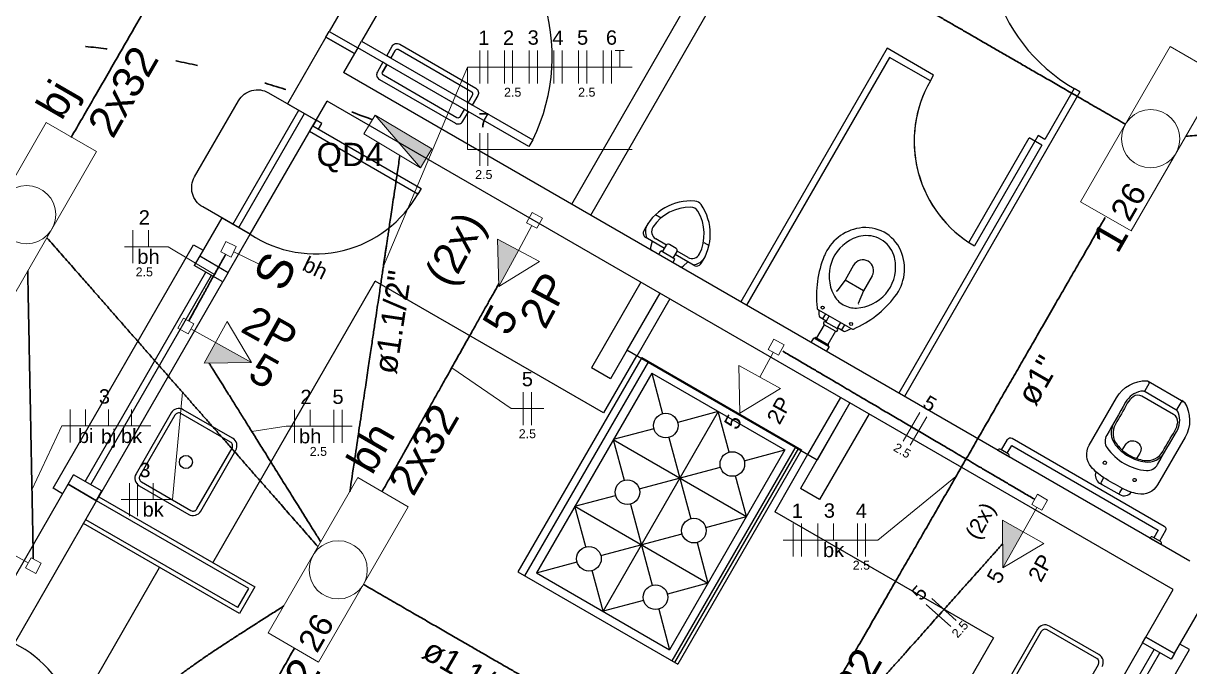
# Model space of a CAD drawing. Extents: x 210 to 779, y 61 to 241.
# Drawn here: x 381.5 to 386.81, y 190.35 to 193.28 of the extents above; entities that cross this region are included whole.
import ezdxf

# ---------------------------------------------------------------- set-up
doc = ezdxf.new("R2010")
doc.units = 0
doc.header["$LTSCALE"] = 2
doc.set_wipeout_variables(frame=1)
for name, pattern in [('CONTINU', [0]), ('DOT2', [3.175, 0, -3.175]), ('HIDDEN', [9.525, 6.35, -3.175])]:
    doc.linetypes.add(name, pattern=pattern)
doc.layers.get('0').update_dxf_attribs({"linetype": 'CONTINUOUS'})
for name, color, linetype in [('A-PAREDE', 5, 'CONTINUOUS'), ('A-WC', 1, 'CONTINUOUS'), ('ARQ-ALV-CORTE', 5, 'CONTINUOUS'), ('ARQ-ALV-ENCOBERTA', 8, 'CONTINUOUS'), ('ARQ-ALV-VISTA2', 2, 'CONTINUOUS'), ('ARQ-BNC-VISTA', 1, 'CONTINUOUS'), ('ARQ-ESQ-CORTE', 3, 'CONTINUOUS'), ('ARQ-ESQ-VISTA1', 2, 'CONTINUOUS'), ('ARQ-MOB-VISTA', 1, 'CONTINU'), ('PAG', 1, 'CONTINUOUS')]:
    doc.layers.add(name, color=color, linetype=linetype)
for name, color, linetype, lineweight in [('EL-Condutos', 4, 'CONTINUOUS', 30), ('EL-Fios', 9, 'CONTINUOUS', 20), ('EL-Textos condutos', 7, 'CONTINUOUS', 20), ('EL-Textos fios', 7, 'CONTINUOUS', 20), ('EL-Textos pontos', 5, 'CONTINUOUS', 20), ('P-SIMBOL', 5, 'CONTINUOUS', 20)]:
    doc.layers.add(name, color=color, linetype=linetype, lineweight=lineweight)
doc.styles.add('Arial', font='arial.ttf')

msp = doc.modelspace()

# ---------------------------------------------------------------- hatches: boundary and pattern name
at = {"layer": 'P-SIMBOL', "linetype": 'Continuous'}
for points in [[(383.3058, 192.6255), (383.3569, 192.7113), (383.0985, 192.8654)], [(383.7518, 192.2499), (383.6632, 192.0847), (383.6564, 192.3011)], [(382.3722, 191.8308), (382.5361, 191.7397), (382.3197, 191.7362)], [(386.0503, 190.9685), (385.9585, 190.8051), (385.9559, 191.0216)]]:
    msp.add_hatch(color=256, dxfattribs=at).paths.add_polyline_path(points)

# ---------------------------------------------------------------- linework, layer by layer
at = {"color": 8}
msp.add_line((381.8296, 191.1125), (381.8546, 191.1565), dxfattribs=at)
at = {"layer": 'A-PAREDE', "color": 251}
for p, q in [((386.8095, 190.8356), (382.9548, 193.0591)), ((386.7346, 190.7057), (382.8799, 192.9291)), ((386.7398, 190.4145), (387.8139, 192.2765))]:
    msp.add_line(p, q, dxfattribs=at)
at = {"layer": 'A-WC', "color": 251}
for p, q in [((385.4312, 193.1694), (384.7652, 192.0148)), ((385.643, 193.0472), (385.4312, 193.1694)), ((385.4422, 193.1284), (384.7912, 191.9998)), ((385.4422, 193.1284), (384.7912, 191.9998)), ((385.628, 193.0213), (385.4422, 193.1284)), ((385.628, 193.0213), (385.643, 193.0472)), ((386.3096, 192.971), (385.5102, 191.5851)), ((386.2837, 192.986), (386.1502, 192.7547)), ((386.3096, 192.971), (386.2837, 192.986)), ((385.8036, 192.285), (386.0785, 192.7614)), ((386.1194, 192.7724), (385.8296, 192.27)), ((386.1352, 192.7287), (386.0785, 192.7614)), ((386.1352, 192.7287), (386.0785, 192.7614)), ((386.1352, 192.7287), (386.1044, 192.7464)), ((386.1502, 192.7547), (386.1194, 192.7724)), ((386.1352, 192.7287), (385.4842, 191.6001))]:
    msp.add_line(p, q, dxfattribs=at)
msp.add_arc((386.1044, 192.7464), 0.55, 150.0228, 240.0228, dxfattribs=at)
at = {"layer": 'ARQ-ALV-CORTE', "color": 251}
for p, q in [((383.3096, 193.9743), (382.8899, 193.2466)), ((383.4395, 193.8993), (383.0373, 193.202)), ((382.8749, 193.2206), (382.7, 192.9175)), ((383.0048, 193.1457), (382.8749, 193.2206)), ((382.8749, 193.2206), (383.0048, 193.1457)), ((383.0048, 193.1457), (382.9548, 193.0591)), ((383.0048, 193.1457), (382.9548, 193.0591)), ((382.7, 192.9175), (382.8299, 192.8425)), ((382.8299, 192.8425), (382.8799, 192.9291)), ((382.4515, 192.3681), (382.7513, 192.8879)), ((382.4775, 192.3532), (382.7773, 192.8729)), ((382.5301, 192.3228), (382.8299, 192.8425)), ((382.4002, 192.3977), (382.3003, 192.2245)), ((382.4002, 192.3977), (382.5301, 192.3228)), ((382.4302, 192.1495), (382.5301, 192.3228)), ((382.3003, 192.2245), (382.2753, 192.1812)), ((382.3003, 192.2245), (382.4302, 192.1495)), ((382.4052, 192.1062), (382.2753, 192.1812)), ((382.4302, 192.1495), (382.4052, 192.1062)), ((385.1121, 191.2952), (384.2459, 191.7949)), ((384.3132, 191.7622), (383.7497, 190.7862)), ((384.3435, 191.7447), (383.78, 190.7687)), ((384.2892, 191.7699), (384.1393, 191.51)), ((384.3132, 191.7622), (385.0407, 191.3422)), ((384.3589, 191.6913), (383.8339, 190.782)), ((384.1709, 191.6649), (384.0843, 191.7149)), ((384.3589, 191.6913), (384.4085, 191.5064)), ((384.3589, 191.6913), (384.9652, 191.3413)), ((385.2187, 191.5801), (385.0688, 191.3202)), ((385.262, 191.5551), (385.0372, 191.1653)), ((385.262, 191.5551), (385.1121, 191.2952)), ((384.662, 191.5163), (384.137, 190.607)), ((384.662, 191.5163), (384.4771, 191.4668)), ((384.7116, 191.3314), (384.662, 191.5163)), ((385.3486, 191.5051), (385.1238, 191.1153)), ((384.3689, 191.4378), (384.1839, 191.3882)), ((384.1839, 191.3882), (384.2335, 191.2033)), ((384.1839, 191.3882), (384.7902, 191.0382)), ((384.4375, 191.3982), (384.5366, 191.0283)), ((384.9652, 191.3413), (384.4402, 190.432)), ((385.0147, 191.3572), (384.4512, 190.3812)), ((385.0268, 191.3502), (384.4633, 190.3742)), ((385.0407, 191.3422), (384.4772, 190.3662)), ((384.7802, 191.2918), (384.9652, 191.3413)), ((385.0688, 191.3202), (384.9189, 191.0603)), ((384.3021, 191.1637), (384.672, 191.2628)), ((381.7007, 191.185), (381.7257, 191.2283)), ((381.8556, 191.1534), (381.7257, 191.2283)), ((384.7902, 191.0382), (384.7406, 191.2232)), ((381.3259, 190.5353), (381.7007, 191.185)), ((381.7007, 191.185), (381.8306, 191.1101)), ((381.8306, 191.1101), (381.7007, 191.185)), ((385.1238, 191.1153), (385.0372, 191.1653)), ((381.4559, 190.4605), (381.8306, 191.1101)), ((384.0089, 191.0851), (384.1939, 191.1347)), ((384.2625, 191.0951), (384.3616, 190.7252)), ((384.0585, 190.9002), (384.0089, 191.0851)), ((384.0089, 191.0851), (384.6152, 190.7351)), ((385.9151, 190.4857), (384.9189, 191.0603)), ((384.6052, 190.9887), (384.7902, 191.0382)), ((384.1271, 190.8606), (384.497, 190.9597)), ((384.5656, 190.9201), (384.6152, 190.7351)), ((383.8339, 190.782), (384.0189, 190.8316)), ((383.7497, 190.7862), (384.4772, 190.3662)), ((383.8339, 190.782), (384.4402, 190.432)), ((384.137, 190.607), (384.0875, 190.792)), ((384.6152, 190.7351), (384.4302, 190.6856)), ((386.6098, 190.4894), (386.7346, 190.7057)), ((384.322, 190.6566), (384.137, 190.607)), ((384.3906, 190.617), (384.4402, 190.432))]:
    msp.add_line(p, q, dxfattribs=at)
for points in [[(383.0198, 193.1717), (383.0048, 193.1457), (382.8749, 193.2206), (382.8899, 193.2466)], [(383.8169, 192.7523), (383.7994, 192.722), (383.0198, 193.1717), (383.0373, 193.202)]]:
    msp.add_lwpolyline(points, close=True, dxfattribs=at)
for points in [[(383.1704, 193.1252), (383.1903, 193.1599), (383.1704, 193.1252), (383.1517, 193.136), (383.1766, 193.1793, -0.414214), (383.2108, 193.1885), (383.5573, 192.9886, -0.414214), (383.5664, 192.9545), (383.5415, 192.9112), (383.5228, 192.922), (383.5428, 192.9566, 0.414214), (383.5391, 192.9703), (383.204, 193.1635, 0.414214), (383.1903, 193.1599)], [(383.1529, 193.0949), (383.1329, 193.0603), (383.1529, 193.0949), (383.1342, 193.1057), (383.1092, 193.0624, 0.414214), (383.1184, 193.0282), (383.4648, 192.8284, 0.414214), (383.499, 192.8375), (383.524, 192.8809), (383.5053, 192.8916), (383.4853, 192.857, -0.414214), (383.4716, 192.8533), (383.1365, 193.0466, -0.414214), (383.1329, 193.0603)], [(382.5301, 192.3228), (382.3136, 192.4477, -0.414214), (382.2769, 192.5843), (382.4768, 192.9308, -0.414214), (382.6134, 192.9674), (382.8299, 192.8425)], [(385.9866, 191.3103, 0.414214), (385.983, 191.3239), (385.9483, 191.3439, 0.414214), (385.9346, 191.3403), (385.9866, 191.3103)], [(386.6796, 190.9106, 0.414214), (386.6759, 190.9242), (386.6413, 190.9442, 0.414214), (386.6276, 190.9405), (386.6796, 190.9106)]]:
    msp.add_lwpolyline(points, format="xyb", dxfattribs=at)
msp.add_lwpolyline([(382.8149, 192.8165), (382.8409, 192.8015), (382.8559, 192.8275), (382.8299, 192.8425), (382.8149, 192.8165)], dxfattribs=at)
for centre in [(384.423, 191.4523), (384.7261, 191.2773), (384.248, 191.1492), (384.5511, 190.9742), (384.073, 190.8461), (384.3761, 190.6711)]:
    msp.add_circle(centre, 0.056, dxfattribs=at)
for centre, radius, start, end in [((383.0415, 193.1328), 0.8637, 333.8638, 62.5601), ((381.2147, 189.979), 0.5384, 329.2247, 63.3907)]:
    msp.add_arc(centre, radius, start, end, dxfattribs=at)
at = {"layer": 'ARQ-ALV-ENCOBERTA', "color": 251, "linetype": 'HIDDEN'}
for p, q in [((384.3092, 192.1047), (384.0843, 191.7149)), ((384.3958, 192.0547), (384.1709, 191.6649)), ((384.4413, 192.0285), (384.2914, 191.7686))]:
    msp.add_line(p, q, dxfattribs=at)
at = {"layer": 'ARQ-ALV-VISTA2', "color": 251, "ltscale": 0.1}
for p, q in [((383.9943, 192.4595), (384.6603, 193.6141)), ((384.0809, 192.4095), (384.7469, 193.5641)), ((384.3762, 192.4123), (384.4019, 192.3976)), ((384.2714, 192.3), (384.2712, 192.2997)), ((384.4175, 192.2587), (384.3314, 192.3083)), ((384.3606, 192.2915), (384.3539, 192.2629)), ((384.4262, 192.2739), (384.377, 192.3023)), ((384.4081, 192.2424), (384.4256, 192.2728)), ((384.4706, 192.2583), (384.4392, 192.2764)), ((384.5955, 192.2859), (384.6198, 192.2718)), ((384.3906, 192.2309), (384.4, 192.2471)), ((384.4649, 192.2097), (384.4, 192.2471)), ((384.4568, 192.2143), (384.4743, 192.2447)), ((384.5523, 192.1809), (384.4662, 192.2306)), ((384.5242, 192.2174), (384.475, 192.2458)), ((384.4556, 192.1934), (384.4649, 192.2097)), ((384.523, 192.1978), (384.5017, 192.1776)), ((385.2787, 192.1821), (385.2395, 192.114)), ((385.2395, 192.114), (385.202, 192.0642)), ((385.3237, 192.0654), (385.2395, 192.114)), ((385.363, 192.1335), (385.3237, 192.0654)), ((385.202, 192.0642), (385.1991, 192.0639)), ((385.3237, 192.0654), (385.2994, 192.008)), ((385.2994, 192.008), (385.3005, 192.0054)), ((385.119, 191.9793), (385.1164, 191.9808)), ((385.119, 191.9793), (385.2674, 191.8937)), ((385.1538, 191.9281), (385.1257, 191.9444)), ((385.1501, 191.9613), (385.1367, 191.938)), ((385.1672, 191.9515), (385.1538, 191.9281)), ((385.1443, 191.9116), (385.1093, 191.851)), ((385.1961, 191.8817), (385.1444, 191.9115)), ((385.1538, 191.9281), (385.1512, 191.9237)), ((385.203, 191.8938), (385.1513, 191.9236)), ((385.2057, 191.8982), (385.2031, 191.8937)), ((385.2192, 191.9215), (385.2057, 191.8982)), ((385.2057, 191.8982), (385.2338, 191.882)), ((385.2363, 191.9116), (385.2228, 191.8883)), ((385.2674, 191.8937), (385.27, 191.8922)), ((385.0856, 191.83), (385.0971, 191.8499)), ((385.0998, 191.8507), (385.1024, 191.8492)), ((385.1024, 191.8492), (385.1039, 191.8518)), ((385.1024, 191.8492), (385.1631, 191.8142)), ((385.1067, 191.8525), (385.1638, 191.8195)), ((385.1962, 191.8817), (385.1612, 191.821)), ((385.1549, 191.79), (385.1664, 191.8099)), ((385.1631, 191.8142), (385.1646, 191.8168)), ((385.1631, 191.8142), (385.1657, 191.8127))]:
    msp.add_line(p, q, dxfattribs=at)
for centre in [(385.1373, 191.9897), (385.2672, 191.9147)]:
    msp.add_circle(centre, 0.00682, dxfattribs=at)
for centre, radius, start, end in [((384.5356, 192.241), 0.234, 85.0251, 155.2229), ((384.5356, 192.241), 0.2059, 89.5768, 146.1536), ((384.5369, 192.4094), 0.0375, 30.4688, 89.5768), ((384.5527, 192.4368), 0.0375, 35.0205, 85.0251), ((384.3917, 192.324), 0.2059, 333.892, 30.4688), ((384.3917, 192.324), 0.234, 324.8227, 35.0205), ((384.3957, 192.3348), 0.0656, 146.1536, 207.0816), ((384.3426, 192.3278), 0.0225, 150.0228, 240.0228), ((384.3957, 192.3348), 0.0375, 146.1536, 240.0228), ((385.3377, 192.1459), 0.2081, 99.1249, 157.7033), ((385.3335, 192.1797), 0.174, 23.1347, 99.5461), ((385.3367, 192.1853), 0.1317, 60.0228, 101.3527), ((384.3666, 192.2599), 0.0131, 166.722, 240.0228), ((384.4342, 192.2678), 0.01, 60.0228, 150.0228), ((385.3534, 192.1333), 0.1866, 114.2742, 207.3429), ((385.3422, 192.1583), 0.1592, 101.3527, 114.2742), ((385.3367, 192.1853), 0.1317, 18.6929, 60.0228), ((384.4656, 192.2497), 0.01, 330.0228, 60.0228), ((384.5429, 192.2499), 0.0375, 240.0228, 333.892), ((384.5429, 192.2499), 0.0656, 272.964, 333.892), ((385.5926, 192.0413), 0.4837, 157.7033, 186.2651), ((385.3107, 192.1765), 0.1592, 5.7713, 18.6929), ((385.3022, 192.1663), 0.2081, 322.3423, 23.1347), ((384.4926, 192.1872), 0.0131, 240.0228, 313.3236), ((384.5635, 192.2004), 0.0225, 240.0228, 330.0228), ((385.3208, 192.1578), 0.0486, 330.0228, 150.0228), ((385.2834, 192.1737), 0.1866, 272.7027, 5.7713), ((385.2869, 192.0989), 0.1117, 207.3429, 240.0228), ((385.2869, 192.0989), 0.1117, 240.0228, 272.7027), ((385.084, 192.3347), 0.4837, 293.6774, 322.3423), ((385.1209, 191.9887), 0.00909, 181.0403, 240.0228), ((385.5956, 192.0026), 0.4771, 182.8046, 186.1832), ((385.1302, 191.9522), 0.00909, 186.1832, 240.0228), ((385.1479, 191.9176), 0.00697, 60.0228, 240.0228), ((385.1995, 191.8878), 0.00697, 240.0228, 60.0228), ((385.049, 192.3179), 0.4771, 293.8624, 297.241), ((385.2746, 191.9), 0.00909, 240.0228, 293.687), ((385.0988, 191.8489), 0.002, 60.0228, 150.0228), ((385.1057, 191.8508), 0.002, 60.0228, 150.0228), ((385.2384, 191.8899), 0.00909, 240.0228, 293.8624), ((385.1628, 191.8178), 0.002, 330.0228, 60.0228), ((385.1647, 191.8109), 0.002, 330.0228, 60.0228)]:
    msp.add_arc(centre, radius, start, end, dxfattribs=at)
at = {"layer": 'ARQ-BNC-VISTA', "color": 251}
for p, q in [((382.3603, 190.8276), (383.0998, 192.1096)), ((384.1393, 191.51), (383.0998, 192.1096)), ((384.3958, 192.0547), (384.2459, 191.7949)), ((381.4026, 189.5676), (382.1171, 190.8063))]:
    msp.add_line(p, q, dxfattribs=at)
at = {"layer": 'ARQ-ESQ-CORTE', "color": 251}
for points in [[(383.1704, 193.1252), (383.1903, 193.1599), (383.1704, 193.1252), (383.1517, 193.136), (383.1766, 193.1793, -0.414214), (383.2108, 193.1885), (383.5573, 192.9886, -0.414214), (383.5664, 192.9545), (383.5415, 192.9112), (383.5228, 192.922), (383.5428, 192.9566, 0.414214), (383.5391, 192.9703), (383.204, 193.1635, 0.414214), (383.1903, 193.1599)], [(383.1529, 193.0949), (383.1329, 193.0603), (383.1529, 193.0949), (383.1342, 193.1057), (383.1092, 193.0624, 0.414214), (383.1184, 193.0282), (383.4648, 192.8284, 0.414214), (383.499, 192.8375), (383.524, 192.8809), (383.5053, 192.8916), (383.4853, 192.857, -0.414214), (383.4716, 192.8533), (383.1365, 193.0466, -0.414214), (383.1329, 193.0603)]]:
    msp.add_lwpolyline(points, format="xyb", dxfattribs=at)
at = {"layer": 'ARQ-ESQ-VISTA1', "color": 251}
for p, q in [((381.7776, 191.1983), (382.3273, 192.1512)), ((381.8036, 191.1834), (382.3532, 192.1362)), ((381.8556, 191.1534), (382.4052, 192.1062)), ((381.8306, 191.1101), (381.8556, 191.1534)), ((382.5236, 190.7103), (381.8306, 191.1101)), ((382.4736, 190.6237), (381.7806, 191.0234)), ((382.4736, 190.6237), (382.5236, 190.7103)), ((386.1161, 190.525), (385.9561, 190.2478)), ((386.1335, 190.515), (385.9735, 190.2378)), ((386.3859, 190.3923), (386.1608, 190.5223)), ((386.3959, 190.4096), (386.1708, 190.5396)), ((385.9151, 190.4857), (385.4654, 189.7061)), ((386.5948, 190.4634), (386.0251, 189.4756)), ((386.7398, 190.4145), (386.6098, 190.4894)), ((386.077, 189.4457), (386.6468, 190.4334)), ((386.103, 189.4307), (386.6728, 190.4184)), ((386.2333, 190.0878), (386.3933, 190.365))]:
    msp.add_line(p, q, dxfattribs=at)
for points in [[(382.8149, 192.8165), (383.3087, 192.5317), (383.2937, 192.5057), (382.7999, 192.7905), (382.8149, 192.8165)], [(381.6757, 191.1417), (381.6324, 191.1667), (382.2719, 192.2755), (382.3152, 192.2505)], [(381.8306, 191.1101), (381.8406, 191.1274), (382.5509, 190.7177), (382.481, 190.5964), (381.7706, 191.0061)], [(386.115, 189.3314), (386.1583, 189.3064), (386.8081, 190.4328), (386.7648, 190.4578)]]:
    msp.add_lwpolyline(points, dxfattribs=at)
for points in [[(382.0246, 191.1783), (382.2498, 191.0483, 0.414214), (382.3044, 191.0629), (382.4644, 191.34, 0.414214), (382.4498, 191.3947), (382.2246, 191.5247, 0.414214), (382.17, 191.51), (382.01, 191.2329, 0.414214)], [(382.0346, 191.1956), (382.2598, 191.0656, 0.414214), (382.2871, 191.0729), (382.4471, 191.35, 0.414214), (382.4398, 191.3773), (382.2146, 191.5073, 0.414214), (382.1873, 191.5), (382.0273, 191.2229, 0.414214)]]:
    msp.add_lwpolyline(points, format="xyb", close=True, dxfattribs=at)
msp.add_lwpolyline([(386.7398, 190.4145), (386.7248, 190.3885), (386.5948, 190.4634), (386.6098, 190.4894)], close=True, dxfattribs=at)
msp.add_circle((382.2372, 191.2865), 0.03, dxfattribs=at)
for centre, radius, start, end in [((386.1508, 190.505), 0.04, 60, 150), ((386.1508, 190.505), 0.02, 60, 150), ((386.3759, 190.375), 0.04, 330, 60), ((386.3759, 190.375), 0.02, 330, 60)]:
    msp.add_arc(centre, radius, start, end, dxfattribs=at)
at = {"layer": 'ARQ-MOB-VISTA', "color": 251}
msp.add_arc((382.8261, 192.7726), 0.5384, 236.6549, 330.8209, dxfattribs=at)
at = {"layer": 'EL-Condutos', "linetype": 'Continuous'}
for points in [[(381.7146, 192.764), (381.8164, 192.9403), (381.9124, 193.1066), (382.003, 193.2635), (382.0887, 193.412), (382.1699, 193.5525), (382.2469, 193.6859), (382.3202, 193.8129), (382.3903, 193.9342), (382.4574, 194.0505), (382.5221, 194.1625), (382.5847, 194.2709), (382.6456, 194.3765), (382.7053, 194.4799), (382.7642, 194.5819), (382.8227, 194.6832), (382.8812, 194.7845), (382.9401, 194.8865), (382.9998, 194.9899), (383.0608, 195.0955), (383.1234, 195.2039), (383.188, 195.3159), (383.2552, 195.4322), (383.3252, 195.5535), (383.3985, 195.6805), (383.4755, 195.8139), (383.5567, 195.9545), (383.6424, 196.1029), (383.733, 196.2599), (383.829, 196.4262), (383.9308, 196.6024)], [(386.5173, 192.8236), (386.4383, 192.8693), (386.3639, 192.9122), (386.2938, 192.9527), (386.2276, 192.9909), (386.1652, 193.0269), (386.106, 193.0611), (386.0498, 193.0935), (385.9963, 193.1244), (385.945, 193.154), (385.8958, 193.1824), (385.8482, 193.2099), (385.802, 193.2366), (385.7567, 193.2627), (385.7121, 193.2885), (385.6678, 193.3141), (385.6235, 193.3396), (385.5789, 193.3654), (385.5337, 193.3915), (385.4874, 193.4182), (385.4398, 193.4457), (385.3906, 193.4741), (385.3394, 193.5037), (385.2858, 193.5346), (385.2297, 193.567), (385.1705, 193.6012), (385.108, 193.6373), (385.0419, 193.6754), (384.9718, 193.7159), (384.8974, 193.7589), (384.8184, 193.8045)], [(386.7919, 192.7691), (386.8694, 192.7755), (386.9436, 192.7823), (387.0148, 192.7896), (387.0832, 192.7975), (387.149, 192.806), (387.2124, 192.8152), (387.2735, 192.8252), (387.3327, 192.8359), (387.39, 192.8474), (387.4457, 192.8599), (387.4999, 192.8733), (387.5529, 192.8877), (387.6049, 192.9031), (387.6561, 192.9197), (387.7066, 192.9374), (387.7567, 192.9564), (387.8065, 192.9766), (387.8563, 192.9982), (387.9063, 193.0212), (387.9566, 193.0456), (388.0074, 193.0715), (388.059, 193.099), (388.1116, 193.128), (388.1652, 193.1588), (388.2203, 193.1912), (388.2768, 193.2255), (388.3351, 193.2615), (388.3954, 193.2995), (388.4577, 193.3394), (388.5224, 193.3813)], [(382.9837, 191.1504), (383.0043, 191.2887), (383.0229, 191.4136), (383.0396, 191.5258), (383.0546, 191.6261), (383.0679, 191.7154), (383.0796, 191.7945), (383.09, 191.8641), (383.0991, 191.925), (383.107, 191.978), (383.1138, 192.0239), (383.1197, 192.0636), (383.1248, 192.0978), (383.1292, 192.1273), (383.133, 192.1529), (383.1364, 192.1754), (383.1394, 192.1955), (383.1422, 192.2142), (383.1448, 192.2321), (383.1475, 192.2502), (383.1503, 192.269), (383.1534, 192.2896), (383.1568, 192.3126), (383.1607, 192.3389), (383.1652, 192.3692), (383.1705, 192.4044), (383.1766, 192.4452), (383.1836, 192.4925), (383.1917, 192.547), (383.201, 192.6095), (383.2117, 192.6809)], [(382.8382, 190.9013), (382.781, 190.9664), (382.7272, 191.0277), (382.6765, 191.0855), (382.6285, 191.1401), (382.5832, 191.1918), (382.5403, 191.2407), (382.4995, 191.2872), (382.4606, 191.3315), (382.4233, 191.374), (382.3875, 191.4148), (382.3528, 191.4543), (382.3191, 191.4927), (382.2861, 191.5303), (382.2536, 191.5673), (382.2213, 191.6041), (382.189, 191.6409), (382.1565, 191.678), (382.1235, 191.7156), (382.0898, 191.754), (382.0552, 191.7934), (382.0193, 191.8343), (381.9821, 191.8767), (381.9431, 191.9211), (381.9023, 191.9676), (381.8594, 192.0165), (381.8141, 192.0681), (381.7662, 192.1227), (381.7154, 192.1805), (381.6616, 192.2419), (381.6044, 192.307)], [(382.2502, 191.9292), (382.2606, 191.9479), (382.2705, 191.9659), (382.2801, 191.9832), (382.2893, 191.9997), (382.2981, 192.0156), (382.3066, 192.0308), (382.3146, 192.0453), (382.3224, 192.0592), (382.3297, 192.0725), (382.3368, 192.0852), (382.3435, 192.0972), (382.3498, 192.1087), (382.3559, 192.1196), (382.3616, 192.13), (382.3671, 192.1398), (382.3722, 192.149), (382.3771, 192.1578), (382.3817, 192.1661), (382.386, 192.1739), (382.3901, 192.1812), (382.3939, 192.1881), (382.3975, 192.1945), (382.4008, 192.2005), (382.4039, 192.2061), (382.4068, 192.2113), (382.4095, 192.2161), (382.4119, 192.2205), (382.4142, 192.2246), (382.4163, 192.2284), (382.4182, 192.2318)], [(381.5167, 192.1561), (381.5185, 192.0623), (381.5202, 191.973), (381.5219, 191.8881), (381.5234, 191.8074), (381.5249, 191.7309), (381.5263, 191.6584), (381.5276, 191.5899), (381.5289, 191.5251), (381.5301, 191.4641), (381.5312, 191.4067), (381.5322, 191.3528), (381.5332, 191.3022), (381.5341, 191.2549), (381.535, 191.2108), (381.5358, 191.1697), (381.5365, 191.1316), (381.5372, 191.0963), (381.5378, 191.0637), (381.5384, 191.0338), (381.5389, 191.0064), (381.5394, 190.9813), (381.5398, 190.9585), (381.5402, 190.938), (381.5406, 190.9194), (381.5409, 190.9029), (381.5412, 190.8882), (381.5415, 190.8752), (381.5417, 190.8639), (381.5419, 190.854), (381.542, 190.8456)], [(383.1312, 191.1521), (383.1575, 191.199), (383.1832, 191.2446), (383.2082, 191.2891), (383.2325, 191.3324), (383.2562, 191.3745), (383.2792, 191.4155), (383.3017, 191.4554), (383.3234, 191.4941), (383.3446, 191.5318), (383.3652, 191.5684), (383.3852, 191.6039), (383.4045, 191.6384), (383.4234, 191.6719), (383.4416, 191.7043), (383.4593, 191.7358), (383.4764, 191.7663), (383.493, 191.7958), (383.509, 191.8243), (383.5245, 191.8519), (383.5395, 191.8786), (383.554, 191.9044), (383.568, 191.9293), (383.5815, 191.9534), (383.5946, 191.9765), (383.6071, 191.9989), (383.6192, 192.0204), (383.6308, 192.041), (383.642, 192.0609), (383.6528, 192.0801), (383.6631, 192.0984)], [(386.1032, 191.1166), (386.0483, 191.1489), (385.9968, 191.1791), (385.9485, 191.2075), (385.9031, 191.2342), (385.8604, 191.2593), (385.8201, 191.283), (385.7821, 191.3054), (385.746, 191.3266), (385.7116, 191.3468), (385.6787, 191.3661), (385.6471, 191.3847), (385.6164, 191.4027), (385.5865, 191.4203), (385.5571, 191.4376), (385.5279, 191.4547), (385.4988, 191.4719), (385.4694, 191.4891), (385.4396, 191.5066), (385.4091, 191.5246), (385.3776, 191.5431), (385.3449, 191.5623), (385.3108, 191.5823), (385.275, 191.6034), (385.2373, 191.6256), (385.1974, 191.649), (385.1551, 191.6739), (385.1101, 191.7003), (385.0622, 191.7284), (385.0112, 191.7584), (384.9568, 191.7904)], [(382.8508, 190.9239), (382.8239, 190.9668), (382.7979, 191.0084), (382.7727, 191.0488), (382.7482, 191.088), (382.7245, 191.1259), (382.7015, 191.1627), (382.6793, 191.1983), (382.6578, 191.2327), (382.637, 191.266), (382.6168, 191.2982), (382.5974, 191.3293), (382.5787, 191.3593), (382.5606, 191.3882), (382.5431, 191.4162), (382.5263, 191.443), (382.5102, 191.4689), (382.4946, 191.4938), (382.4796, 191.5178), (382.4653, 191.5408), (382.4515, 191.5629), (382.4382, 191.584), (382.4256, 191.6043), (382.4135, 191.6237), (382.4019, 191.6423), (382.3908, 191.66), (382.3802, 191.6769), (382.3701, 191.693), (382.3605, 191.7084), (382.3514, 191.723), (382.3428, 191.7368)], [(385.1356, 189.9938), (385.1791, 190.0426), (385.2213, 190.0898), (385.2622, 190.1357), (385.3019, 190.1801), (385.3404, 190.2232), (385.3776, 190.2649), (385.4136, 190.3053), (385.4485, 190.3443), (385.4822, 190.3821), (385.5147, 190.4185), (385.5462, 190.4538), (385.5766, 190.4878), (385.6058, 190.5206), (385.634, 190.5522), (385.6612, 190.5826), (385.6874, 190.6119), (385.7125, 190.6401), (385.7367, 190.6672), (385.7599, 190.6932), (385.7822, 190.7181), (385.8036, 190.742), (385.824, 190.7649), (385.8436, 190.7869), (385.8623, 190.8078), (385.8801, 190.8278), (385.8972, 190.8469), (385.9134, 190.8651), (385.9288, 190.8824), (385.9435, 190.8988), (385.9574, 190.9144)], [(384.744, 189.7489), (384.665, 189.7945), (384.5906, 189.8375), (384.5205, 189.8779), (384.4543, 189.9161), (384.3919, 189.9522), (384.3327, 189.9864), (384.2765, 190.0188), (384.2229, 190.0497), (384.1717, 190.0793), (384.1225, 190.1077), (384.0749, 190.1352), (384.0286, 190.1619), (383.9834, 190.188), (383.9388, 190.2138), (383.8945, 190.2394), (383.8502, 190.2649), (383.8056, 190.2907), (383.7603, 190.3168), (383.7141, 190.3435), (383.6665, 190.371), (383.6172, 190.3994), (383.566, 190.429), (383.5125, 190.4599), (383.4563, 190.4923), (383.3971, 190.5265), (383.3346, 190.5626), (383.2685, 190.6007), (383.1984, 190.6412), (383.124, 190.6842), (383.045, 190.7298)], [(382.6834, 190.6314), (382.6337, 190.5995), (382.5849, 190.5684), (382.5371, 190.538), (382.4904, 190.5081), (382.4447, 190.4786), (382.4001, 190.4495), (382.3566, 190.4206), (382.3142, 190.3918), (382.273, 190.363), (382.2329, 190.3341), (382.194, 190.305), (382.1562, 190.2756), (382.1197, 190.2457), (382.0845, 190.2153), (382.0504, 190.1842), (382.0177, 190.1523), (381.9863, 190.1196), (381.9562, 190.0859), (381.9274, 190.051), (381.9, 190.015), (381.874, 189.9777), (381.8494, 189.9389), (381.8262, 189.8986), (381.8045, 189.8566), (381.7842, 189.8129), (381.7654, 189.7672), (381.7481, 189.7197), (381.7324, 189.67), (381.7182, 189.6181), (381.7056, 189.5639)], [(382.7315, 190.4397), (382.6806, 190.3489), (382.6325, 190.263), (382.5869, 190.1817), (382.5437, 190.1044), (382.5025, 190.031), (382.4632, 189.9609), (382.4256, 189.8937), (382.3895, 189.8292), (382.3546, 189.7669), (382.3207, 189.7064), (382.2877, 189.6474), (382.2552, 189.5895), (382.2231, 189.5322), (382.1912, 189.4752), (382.1593, 189.4182), (382.1271, 189.3607), (382.0944, 189.3023), (382.061, 189.2428), (382.0267, 189.1816), (381.9913, 189.1184), (381.9546, 189.0529), (381.9163, 188.9845), (381.8763, 188.9131), (381.8343, 188.8381), (381.7901, 188.7592), (381.7435, 188.676), (381.6943, 188.5881), (381.6422, 188.4952), (381.5871, 188.3969), (381.5288, 188.2927)]]:
    msp.add_spline(points, degree=3, dxfattribs=at)
at = {"layer": 'EL-Condutos', "linetype": 'DOT2', "ltscale": 0.05}
msp.add_spline([(383.0865, 192.8445), (382.878, 192.9209), (382.6738, 192.9879), (382.4737, 193.0455), (382.2775, 193.0939), (382.0851, 193.1332), (381.8965, 193.1636), (381.7115, 193.1852), (381.5299, 193.1981), (381.3517, 193.2025), (381.1767, 193.1986), (381.0048, 193.1863), (380.8358, 193.166), (380.6697, 193.1376), (380.5063, 193.1014), (380.3455, 193.0575), (380.1872, 193.006), (380.0312, 192.947), (379.8774, 192.8807), (379.7257, 192.8073), (379.576, 192.7268), (379.4281, 192.6393), (379.282, 192.5451), (379.1374, 192.4443), (378.9944, 192.3369), (378.8526, 192.2232), (378.7121, 192.1032), (378.5727, 191.9771), (378.4343, 191.8451), (378.2967, 191.7072), (378.1598, 191.5636)], degree=3, dxfattribs=at)
at = {"layer": 'EL-Fios'}
for p, q in [((383.5754, 193.0089), (383.5754, 193.1589)), ((383.6129, 193.0089), (383.6129, 193.1589)), ((383.6879, 193.0089), (383.6879, 193.1589)), ((383.7254, 193.0089), (383.7254, 193.1589)), ((383.8004, 193.0089), (383.8004, 193.1589)), ((383.8379, 193.0089), (383.8379, 193.1589)), ((383.9129, 193.0089), (383.9129, 193.1589)), ((383.9504, 193.0089), (383.9504, 193.1589)), ((384.0254, 193.0089), (384.0254, 193.1589)), ((384.0629, 193.0089), (384.0629, 193.1589)), ((384.1379, 193.0089), (384.1379, 193.1589)), ((384.1754, 193.0089), (384.1754, 193.1589)), ((384.1929, 193.1589), (384.2329, 193.1589)), ((384.2129, 193.0839), (384.2129, 193.1589)), ((383.5754, 192.6339), (383.5754, 192.7839)), ((383.6129, 192.6339), (383.6129, 192.7839)), ((381.9955, 192.1911), (381.9955, 192.3411)), ((382.0665, 192.2661), (382.0665, 192.3411)), ((383.774, 191.4544), (383.774, 191.6044)), ((383.8115, 191.4544), (383.8115, 191.6044)), ((381.7094, 191.3755), (381.7094, 191.5255)), ((381.7804, 191.4505), (381.7804, 191.5255)), ((381.8849, 191.4505), (381.8849, 191.5255)), ((381.9894, 191.4505), (381.9894, 191.5255)), ((382.732, 191.3739), (382.732, 191.5239)), ((382.803, 191.4489), (382.803, 191.5239)), ((382.9115, 191.3739), (382.9115, 191.5239)), ((382.949, 191.3739), (382.949, 191.5239)), ((385.5038, 191.3819), (385.5798, 191.5112)), ((385.5362, 191.3629), (385.6122, 191.4922)), ((381.9795, 191.0406), (381.9795, 191.1906)), ((382.017, 191.0406), (382.017, 191.1906)), ((382.088, 191.1156), (382.088, 191.1906)), ((385.0035, 190.8559), (385.0035, 191.0059)), ((385.041, 190.8559), (385.041, 191.0059)), ((385.116, 190.8559), (385.116, 191.0059)), ((385.187, 190.9309), (385.187, 191.0059)), ((385.2955, 190.8559), (385.2955, 191.0059)), ((385.333, 190.8559), (385.333, 191.0059)), ((385.7214, 190.5374), (385.6095, 190.6373)), ((385.7463, 190.5653), (385.6344, 190.6652))]:
    msp.add_line(p, q, dxfattribs=at)
at = {"layer": 'EL-Textos fios'}
for p, q in [((383.1367, 192.1777), (383.5199, 193.0839)), ((383.5199, 193.0839), (384.2704, 193.0839)), ((383.5199, 193.0839), (383.5199, 192.7089)), ((383.5199, 192.7089), (384.2704, 192.7089)), ((382.157, 192.2661), (381.958, 192.2661)), ((382.3675, 192.1406), (382.157, 192.2661)), ((383.4477, 191.7152), (383.7184, 191.5294)), ((382.2213, 191.6041), (382.1759, 191.1156)), ((383.7184, 191.5294), (383.867, 191.5294)), ((381.536, 191.1601), (381.6719, 191.4505)), ((381.6719, 191.4505), (382.0774, 191.4505)), ((382.5372, 191.4257), (382.6945, 191.4489)), ((382.6945, 191.4489), (382.9943, 191.4489)), ((385.7447, 191.2204), (385.3886, 190.9309)), ((382.1759, 191.1156), (381.942, 191.1156)), ((385.3886, 190.9309), (384.9583, 190.9309))]:
    msp.add_line(p, q, dxfattribs=at)
at = {"layer": 'P-SIMBOL'}
for p, q in [((386.3126, 192.4707), (386.7207, 193.1774)), ((386.7207, 193.1774), (386.9501, 193.0448)), ((386.5421, 192.3382), (386.9501, 193.0448)), ((383.0473, 192.7796), (383.0985, 192.8654)), ((383.3569, 192.7113), (383.0985, 192.8654)), ((383.3057, 192.6255), (383.0985, 192.8654)), ((381.193, 192.1255), (381.601, 192.8322)), ((381.601, 192.8322), (381.8305, 192.6997)), ((383.3057, 192.6255), (383.0473, 192.7796)), ((381.4225, 191.993), (381.8305, 192.6997)), ((383.3057, 192.6255), (383.3569, 192.7113)), ((386.3126, 192.4707), (386.5421, 192.3382)), ((383.7889, 192.3753), (383.814, 192.422)), ((383.8356, 192.3502), (383.7889, 192.3753)), ((383.814, 192.422), (383.8607, 192.397)), ((383.8607, 192.397), (383.8356, 192.3502)), ((383.7518, 192.2499), (383.8123, 192.3628)), ((382.3957, 192.2427), (382.4188, 192.2904)), ((382.4188, 192.2904), (382.4665, 192.2673)), ((382.4665, 192.2673), (382.4434, 192.2196)), ((383.6632, 192.0847), (383.6564, 192.3011)), ((383.6564, 192.3011), (383.8472, 192.1988)), ((382.4434, 192.2196), (382.3957, 192.2427)), ((382.5706, 192.1874), (382.4549, 192.2434)), ((383.6632, 192.0847), (383.7518, 192.2499)), ((383.8472, 192.1988), (383.6632, 192.0847)), ((382.2011, 191.8955), (382.2269, 191.9419)), ((382.2475, 191.8698), (382.2011, 191.8955)), ((382.2269, 191.9419), (382.2732, 191.9161)), ((382.2732, 191.9161), (382.2475, 191.8698)), ((382.3722, 191.8308), (382.2603, 191.8929)), ((382.3197, 191.7362), (382.4248, 191.9254)), ((382.4248, 191.9254), (382.5361, 191.7397)), ((384.8894, 191.7984), (384.9149, 191.8449)), ((384.9149, 191.8449), (384.9614, 191.8194)), ((382.5361, 191.7397), (382.3722, 191.8308)), ((384.851, 191.6734), (384.9126, 191.7856)), ((384.9359, 191.7729), (384.8894, 191.7984)), ((384.9614, 191.8194), (384.9359, 191.7729)), ((382.5361, 191.7397), (382.3197, 191.7362)), ((384.7608, 191.509), (384.7561, 191.7255)), ((384.7561, 191.7255), (384.9459, 191.6213)), ((384.9459, 191.6213), (384.7608, 191.509)), ((382.6121, 190.5086), (383.0201, 191.2153)), ((383.0201, 191.2153), (383.2496, 191.0828)), ((386.0899, 191.0931), (386.1159, 191.1394)), ((386.1159, 191.1394), (386.1621, 191.1134)), ((386.1621, 191.1134), (386.1361, 191.0671)), ((382.8416, 190.3761), (383.2496, 191.0828)), ((386.0503, 190.9685), (386.113, 191.0801)), ((386.1361, 191.0671), (386.0899, 191.0931)), ((385.9585, 190.8051), (385.9559, 191.0216)), ((385.9559, 191.0216), (386.1447, 190.9155)), ((385.9585, 190.8051), (386.0503, 190.9685)), ((381.4068, 190.8897), (381.5194, 190.8278)), ((386.1447, 190.9155), (385.9585, 190.8051)), ((381.5066, 190.8045), (381.5322, 190.851)), ((381.5322, 190.851), (381.5786, 190.8254)), ((381.5531, 190.779), (381.5066, 190.8045)), ((381.5786, 190.8254), (381.5531, 190.779)), ((382.6121, 190.5086), (382.8416, 190.3761))]:
    msp.add_line(p, q, dxfattribs=at)
for centre in [(386.6314, 192.7578), (381.5117, 192.4126), (382.9309, 190.7957)]:
    msp.add_circle(centre, 0.1325, dxfattribs=at)
at = {"layer": 'PAG', "color": 251}
for centre, radius, start, end in [((386.6834, 193.679), 0.8, 152.1719, 240.0228), ((386.1044, 192.7464), 0.55, 150.0228, 236.896)]:
    msp.add_arc(centre, radius, start, end, dxfattribs=at)

# ---------------------------------------------------------------- texts
at = {"layer": 'EL-Textos condutos', "char_height": 0.1059, "attachment_point": 8, "line_spacing_factor": 0.798, "style": 'Arial'}
for s, insert, width, rotation in [('ø1.1/2"', (383.233, 191.9151), 0.88956, 81.5262), ('ø1"', (386.1653, 191.6314), 0.38124, 60.0288), ('ø1.1/2"', (383.5075, 190.2792), 0.88956, 329.9999)]:
    msp.add_mtext(s, dxfattribs=dict(at, insert=insert, width=width, rotation=rotation))
at = {"layer": 'EL-Textos fios', "attachment_point": 8, "line_spacing_factor": 0.798, "style": 'Arial'}
for s, insert, char_height, width in [('1', (383.5941, 193.185), 0.0653, 0.078366), ('2', (383.7066, 193.185), 0.0653, 0.078366), ('3', (383.8191, 193.185), 0.0653, 0.078366), ('4', (383.9316, 193.185), 0.0653, 0.078366), ('5', (384.0441, 193.185), 0.0653, 0.078366), ('6', (384.1756, 193.185), 0.0653, 0.078366), ('2.5', (383.7256, 192.9489), 0.04059, 0.146142), ('2.5', (384.0631, 192.9489), 0.04059, 0.146142), ('7', (383.5941, 192.81), 0.0653, 0.078366), ('2.5', (383.5941, 192.5739), 0.04059, 0.146142), ('2', (382.0476, 192.367), 0.0653, 0.078366), ('bh', (382.0666, 192.1875), 0.06531, 0.156732), ('2.5', (382.0476, 192.1309), 0.04059, 0.146142), ('5', (383.7926, 191.6305), 0.0653, 0.078366), ('3', (381.8661, 191.5515), 0.0653, 0.078366), ('2', (382.7841, 191.55), 0.0653, 0.078366), ('5', (382.9301, 191.55), 0.0653, 0.078366), ('bi', (381.7806, 191.372), 0.06531, 0.156732), ('bj', (381.8851, 191.3505), 0.06531, 0.156732), ('bk', (381.9896, 191.372), 0.06531, 0.156732), ('bh', (382.8031, 191.3705), 0.06531, 0.156732), ('2.5', (383.7926, 191.3944), 0.04059, 0.146142), ('2.5', (382.8406, 191.3139), 0.04059, 0.146142), ('3', (382.0506, 191.2165), 0.0653, 0.078366), ('bk', (382.0881, 191.037), 0.06531, 0.156732), ('1', (385.0221, 191.032), 0.0653, 0.078366), ('3', (385.1681, 191.032), 0.0653, 0.078366), ('4', (385.3141, 191.032), 0.0653, 0.078366), ('bk', (385.1871, 190.8525), 0.06531, 0.156732), ('2.5', (385.3141, 190.7959), 0.04059, 0.146142)]:
    msp.add_mtext(s, dxfattribs=dict(at, insert=insert, char_height=char_height, width=width))
for s, insert, char_height, width, rotation in [('5', (385.609, 191.524), 0.0653, 0.078366, 329.5596), ('2.5', (385.4894, 191.3205), 0.04059, 0.146142, 329.5596), ('5', (385.6025, 190.6688), 0.0653, 0.078366, 48.243), ('2.5', (385.7786, 190.5114), 0.04059, 0.146142, 48.243)]:
    msp.add_mtext(s, dxfattribs=dict(at, insert=insert, char_height=char_height, width=width, rotation=rotation))
at = {"layer": 'EL-Textos pontos', "line_spacing_factor": 0.798, "style": 'Arial'}
for s, insert, char_height, width, attachment_point, rotation in [('2x32', (381.9061, 192.7519), 0.1412, 0.67776, 7, 60.0001), ('bj', (381.7081, 192.815), 0.1412, 0.33888, 7, 60.0001), ('1', (386.4807, 192.2293), 0.1412, 0.16944, 7, 60.0001), ('bh', (382.8107, 192.1374), 0.0706, 0.16944, 8, 334.1375), ('2P', (383.9305, 191.9905), 0.1412, 0.33888, 8, 61.8107), ('5', (383.733, 191.9009), 0.1412, 0.16944, 8, 61.8107), ('2P', (382.5853, 191.8241), 0.1412, 0.33888, 8, 330.9462), ('5', (382.5589, 191.6382), 0.1412, 0.16944, 8, 330.9462), ('2P', (384.9699, 191.5047), 0.0706, 0.16944, 8, 61.2492), ('2x32', (383.2747, 191.1233), 0.1412, 0.67776, 7, 60.0001), ('5', (384.7604, 191.4516), 0.0706, 0.08472, 8, 61.2492), ('bh', (383.0867, 191.2213), 0.1412, 0.33888, 7, 60.0001), ('(2x)', (385.9051, 190.9918), 0.0706, 0.16944, 8, 61.2492), ('2P', (386.1606, 190.7875), 0.0706, 0.16944, 8, 61.2492), ('5', (385.9573, 190.7499), 0.0706, 0.16944, 8, 61.2492), ('2x32', (385.2017, 190.0113), 0.1412, 0.67776, 7, 60.0001), ('2', (382.8001, 190.2423), 0.1412, 0.16944, 7, 60.0001)]:
    msp.add_mtext(s, dxfattribs=dict(at, insert=insert, char_height=char_height, width=width, attachment_point=attachment_point, rotation=rotation))
at = {"layer": 'EL-Textos pontos', "insert": (382.8324, 192.6044), "char_height": 0.1059, "width": 0.38124, "attachment_point": 7, "line_spacing_factor": 0.798, "style": 'Arial'}
msp.add_mtext('QD4', dxfattribs=at)
at = {"layer": 'P-SIMBOL', "line_spacing_factor": 0.798, "style": 'Arial'}
for s, insert, char_height, width, attachment_point, rotation in [('26', (386.5358, 192.3734), 0.1059, 0.25416, 7, 59.9944), ('(2x)', (383.6411, 192.3545), 0.1412, 0.67776, 9, 61.8107), ('S', (382.7484, 192.1868), 0.1588, 0.19062, 9, 64.1369), ('26', (382.8353, 190.4114), 0.1059, 0.25416, 7, 60.0001)]:
    msp.add_mtext(s, dxfattribs=dict(at, insert=insert, char_height=char_height, width=width, attachment_point=attachment_point, rotation=rotation))

# ---------------------------------------------------------------- next in the draw order: wipeouts: each hides what was drawn before it
at = {"color": 251}
msp.add_wipeout([(386.701, 191.608), (386.6194, 191.6551), (386.614, 191.6565), (386.6079, 191.6563), (386.6035, 191.6564), (386.5971, 191.6558), (386.5923, 191.6554), (386.5806, 191.6535), (386.5699, 191.6511), (386.5626, 191.6483), (386.5509, 191.6442), (386.5367, 191.6373), (386.5291, 191.6329), (386.5247, 191.6303), (386.5223, 191.6287), (386.5196, 191.6269), (386.5097, 191.619), (386.5045, 191.614), (386.5002, 191.6098), (386.4945, 191.6038), (386.4896, 191.5979), (386.4882, 191.5962), (386.4837, 191.59), (386.4778, 191.5809), (386.4762, 191.5788), (386.3514, 191.3625), (386.3466, 191.3516), (386.3448, 191.3465), (386.3427, 191.3389), (386.3412, 191.3314), (386.3408, 191.3246), (386.3405, 191.3216), (386.3404, 191.3182), (386.3405, 191.3147), (386.3407, 191.3118), (386.3414, 191.3068), (386.3421, 191.303), (386.3448, 191.2936), (386.3476, 191.2853), (386.35, 191.2807), (386.3557, 191.2711), (386.3622, 191.263), (386.3693, 191.2553), (386.3779, 191.2467), (386.3829, 191.242), (386.3823, 191.2412), (386.382, 191.2397), (386.3808, 191.2348), (386.38, 191.2316), (386.3796, 191.2291), (386.3794, 191.2246), (386.3795, 191.2226), (386.3797, 191.2207), (386.3799, 191.2189), (386.3802, 191.2178), (386.3812, 191.2132), (386.3817, 191.212), (386.3821, 191.211), (386.3826, 191.2098), (386.3828, 191.2091), (386.3831, 191.2085), (386.3833, 191.2079), (386.3836, 191.2074), (386.384, 191.2068), (386.3844, 191.206), (386.3851, 191.2049), (386.3855, 191.2042), (386.3865, 191.2025), (386.3879, 191.201), (386.3899, 191.1984), (386.392, 191.1964), (386.3945, 191.1942), (386.3985, 191.1915), (386.3992, 191.1909), (386.4908, 191.138), (386.4909, 191.138), (386.4914, 191.1378), (386.492, 191.1375), (386.4932, 191.1369), (386.4946, 191.1362), (386.496, 191.1356), (386.4973, 191.1352), (386.4988, 191.1347), (386.5014, 191.1338), (386.5035, 191.1335), (386.5067, 191.133), (386.5073, 191.1329), (386.5101, 191.1329), (386.5129, 191.1328), (386.515, 191.133), (386.5164, 191.1332), (386.5182, 191.1334), (386.5188, 191.1335), (386.5195, 191.1337), (386.5242, 191.135), (386.5244, 191.1351), (386.5254, 191.1356), (386.5265, 191.136), (386.5277, 191.1366), (386.529, 191.1371), (386.5296, 191.1374), (386.5303, 191.1378), (386.531, 191.1383), (386.5316, 191.1386), (386.5321, 191.139), (386.5329, 191.1395), (386.5335, 191.1399), (386.5341, 191.1402), (386.5345, 191.1405), (386.5349, 191.1408), (386.5356, 191.1414), (386.5372, 191.1428), (386.5385, 191.1439), (386.5389, 191.1443), (386.5425, 191.1486), (386.5428, 191.1493), (386.5436, 191.1494), (386.5446, 191.1489), (386.5488, 191.1477), (386.5541, 191.1462), (386.5592, 191.1447), (386.5755, 191.1414), (386.583, 191.1404), (386.5882, 191.1402), (386.593, 191.1404), (386.5986, 191.1407), (386.603, 191.1413), (386.6054, 191.1417), (386.6101, 191.143), (386.6142, 191.144), (386.6219, 191.1467), (386.6275, 191.1495), (386.6324, 191.1522), (386.6369, 191.1552), (386.6416, 191.1583), (386.6465, 191.1624), (386.6507, 191.1663), (386.6536, 191.1695), (386.657, 191.1736), (386.6582, 191.175), (386.6588, 191.1757), (386.6596, 191.177), (386.6617, 191.1803), (386.6624, 191.1815), (386.6633, 191.1827), (386.6633, 191.1827), (386.788, 191.3989), (386.7921, 191.407), (386.7943, 191.4117), (386.7956, 191.4145), (386.7971, 191.4179), (386.7982, 191.4209), (386.7995, 191.424), (386.8004, 191.4266), (386.8012, 191.4287), (386.8015, 191.4297), (386.8018, 191.4307), (386.8023, 191.4327), (386.8053, 191.4448), (386.806, 191.4482), (386.8068, 191.4525), (386.807, 191.4546), (386.8073, 191.4563), (386.8076, 191.4585), (386.808, 191.4613), (386.8082, 191.4644), (386.8084, 191.4662), (386.8086, 191.4703), (386.8087, 191.4761), (386.8084, 191.4862), (386.8082, 191.4889), (386.8066, 191.5002), (386.8054, 191.5078), (386.8034, 191.5162), (386.7983, 191.5316), (386.7946, 191.5401), (386.7911, 191.548), (386.7859, 191.5571), (386.7832, 191.5602), (386.7825, 191.561)], dxfattribs=at).dxf.layer = 'ARQ-ALV-CORTE'

# ---------------------------------------------------------------- next in the draw order: linework, layer by layer
at = {"layer": 'ARQ-ALV-CORTE', "color": 251}
for p, q in [((386.6194, 191.6551), (386.7825, 191.561)), ((386.769, 191.5572), (386.7512, 191.5264)), ((386.7825, 191.561), (386.774, 191.5659))]:
    msp.add_line(p, q, dxfattribs=at)
for points in [[(386.769, 191.5572, -0.407906), (386.7825, 191.561, -0.131537), (386.7862, 191.5574, -0.273863), (386.788, 191.3989), (386.6633, 191.1826, -0.319419), (386.5733, 191.1414, -0.074713), (386.5035, 191.166, -0.017899), (386.417, 191.2159, -0.074713), (386.3608, 191.264, -0.319419), (386.3514, 191.3625), (386.4762, 191.5788, -0.273863), (386.6143, 191.6566, -0.136488), (386.6194, 191.6551, -0.402244), (386.6227, 191.6416), (386.605, 191.6108, -0.337727), (386.599, 191.6083)], [(386.4639, 191.4641, 0.305538), (386.4704, 191.3649, 0.097448), (386.5304, 191.3126, 0.097448), (386.6058, 191.2869, 0.305538), (386.6949, 191.3308)], [(385.9526, 191.3414), (385.9801, 191.3891, -0.414214), (386.0006, 191.3946), (386.6936, 190.9948, -0.414214), (386.6991, 190.9743), (386.6716, 190.9267)], [(386.5023, 191.3403), (386.5163, 191.3645, -1), (386.5825, 191.3263)], [(386.3823, 191.2412, 0.378909), (386.3992, 191.1909), (386.4908, 191.138, 0.378909), (386.5428, 191.1486)], [(386.4103, 191.1845, -0.414214), (386.4071, 191.1966), (386.418, 191.2155)], [(386.4796, 191.1445, 0.414214), (386.4918, 191.1477), (386.5027, 191.1667)]]:
    msp.add_lwpolyline(points, format="xyb", dxfattribs=at)
for points in [[(386.6121, 191.2477, 0.295956), (386.6634, 191.2749, -0.008003), (386.7495, 191.4241, 0.219669), (386.7586, 191.5093, 0.1825), (386.7462, 191.5245), (386.6058, 191.6055, 0.1825), (386.5865, 191.6086, 0.21967), (386.5173, 191.5581, -0.008003), (386.4313, 191.4088, 0.295956), (386.4334, 191.3508, 0.109342), (386.5113, 191.2795, 0.109342)], [(386.5685, 191.3021, 0.042994), (386.6018, 191.2937, 0.312272), (386.6867, 191.3343, -0.00507), (386.7419, 191.4287, 0.107996), (386.7546, 191.4665, 0.297508), (386.7362, 191.5027), (386.592, 191.5859, 0.297509), (386.5514, 191.5836, 0.107996), (386.5251, 191.5537, -0.00507), (386.471, 191.4587, 0.312272), (386.4784, 191.3649, 0.091294), (386.5335, 191.318, 0.048111)], [(386.4192, 191.2762, -1), (386.4267, 191.2893, -1)], [(386.5547, 191.1981, -1), (386.5622, 191.2111, -1)]]:
    msp.add_lwpolyline(points, format="xyb", close=True, dxfattribs=at)
for points in [[(385.9786, 191.3264), (385.9986, 191.3611), (386.6656, 190.9763), (386.6456, 190.9417)], [(386.5685, 191.3021), (386.583, 191.3272)]]:
    msp.add_lwpolyline(points, dxfattribs=at)
msp.add_arc((386.7559, 191.5237), 0.00533, 150.0228, 224.6676, dxfattribs=at)
at = {"layer": 'EL-Condutos', "linetype": 'Continuous'}
msp.add_spline([(385.0623, 190.0371), (385.1232, 190.1426), (385.1808, 190.2426), (385.2355, 190.3374), (385.2875, 190.4276), (385.337, 190.5133), (385.3842, 190.5952), (385.4293, 190.6735), (385.4726, 190.7486), (385.5144, 190.8209), (385.5547, 190.8909), (385.594, 190.9589), (385.6323, 191.0254), (385.6699, 191.0906), (385.7071, 191.155), (385.744, 191.2191), (385.7809, 191.2831), (385.8181, 191.3475), (385.8557, 191.4127), (385.8939, 191.4791), (385.9331, 191.5471), (385.9734, 191.617), (386.0151, 191.6892), (386.0584, 191.7642), (386.1034, 191.8424), (386.1506, 191.9241), (386.1999, 192.0097), (386.2518, 192.0996), (386.3064, 192.1943), (386.3639, 192.294), (386.4247, 192.3993)], degree=3, dxfattribs=at)

doc.saveas('drawing.dxf')
